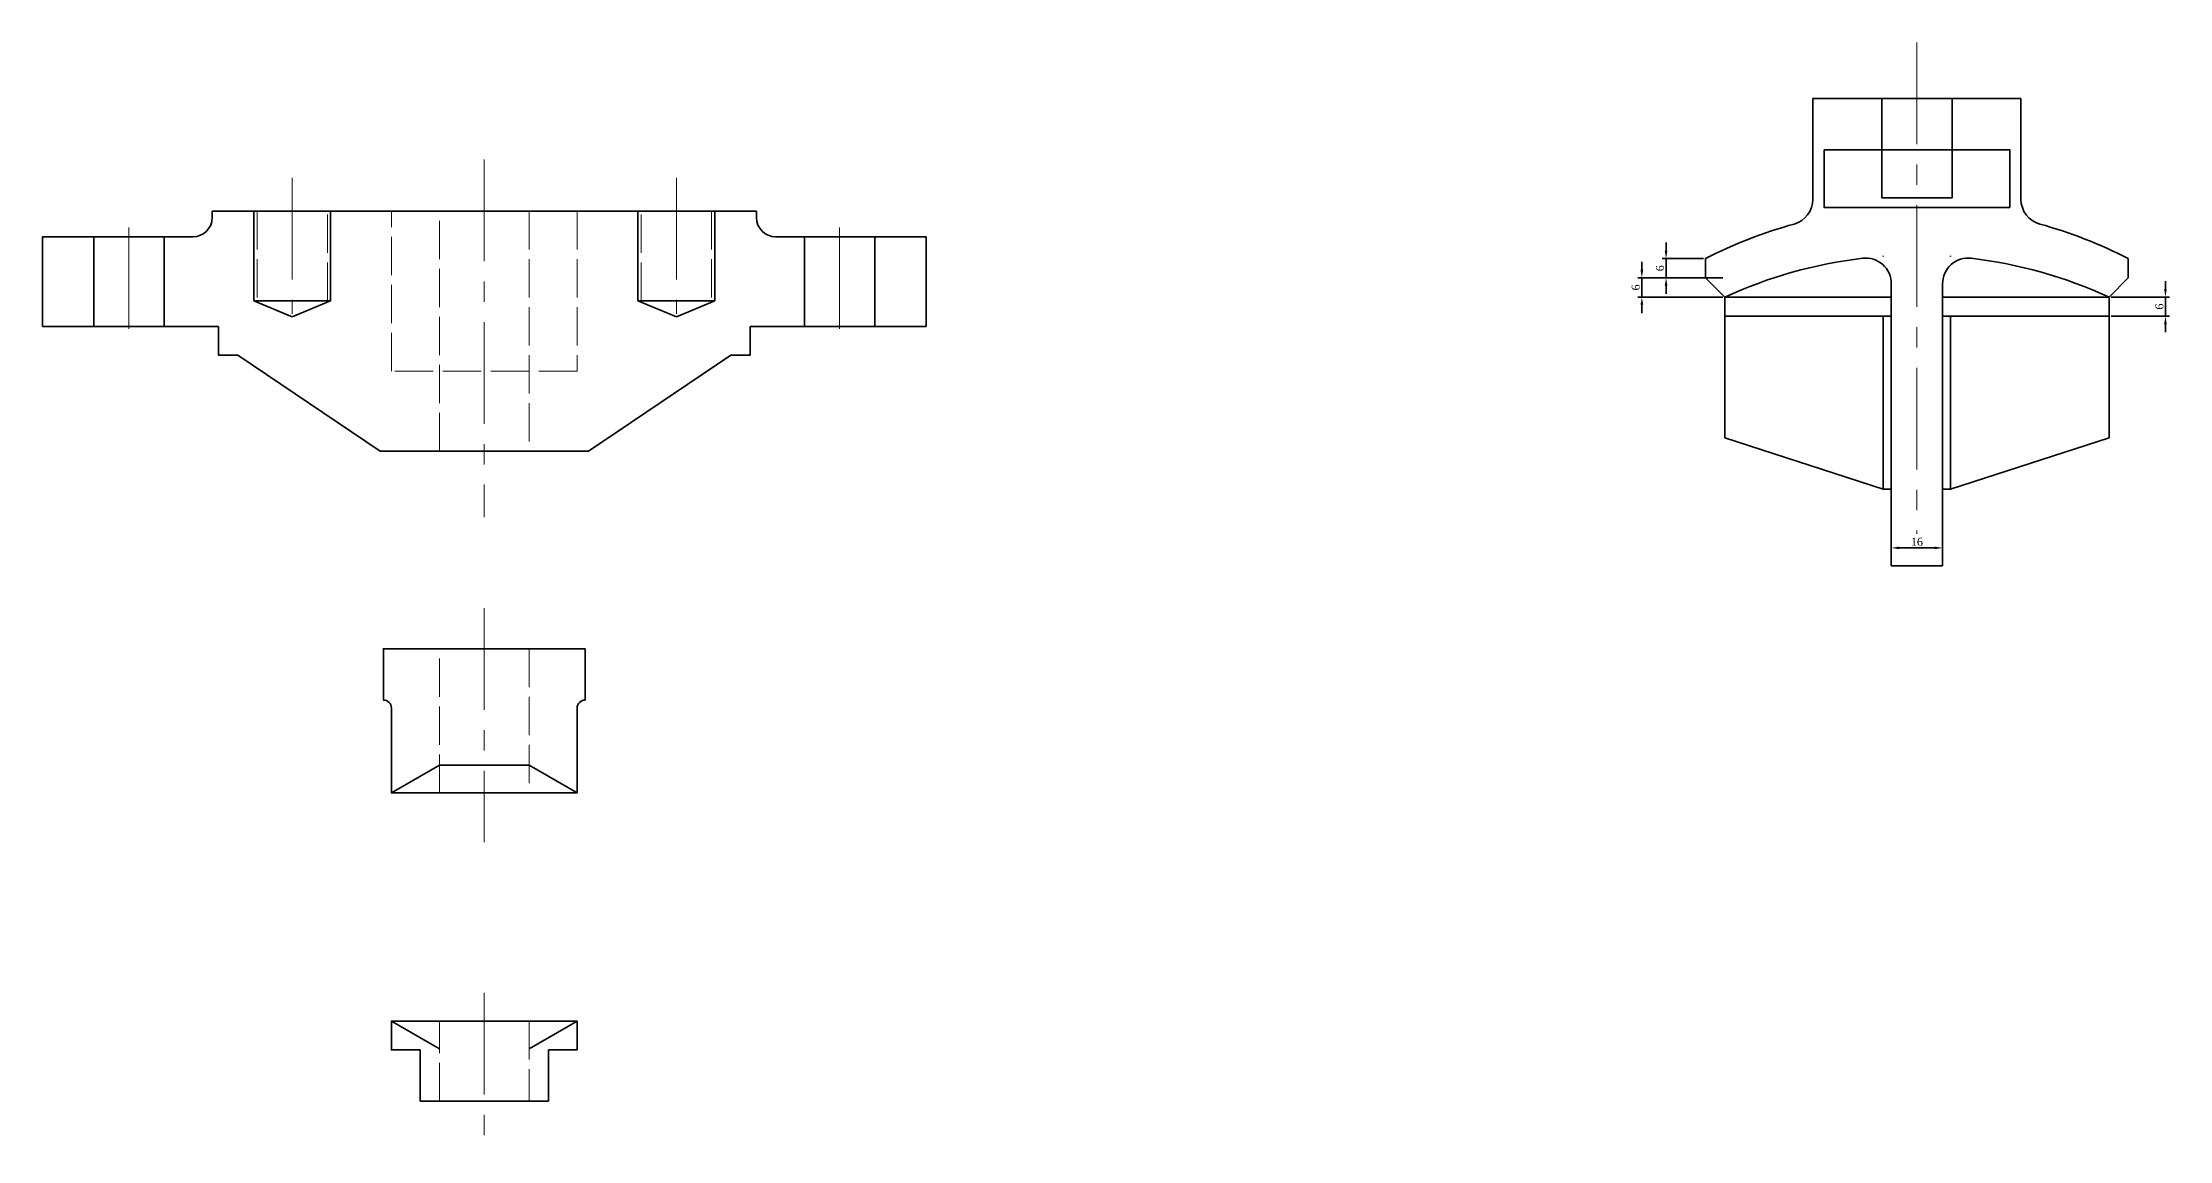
# Model space of a CAD drawing. Header units: millimetres. Extents: x 15432714 to 15433997, y 6506143 to 6506488.
# Drawn here: x 15433332 to 15433997, y 6506145 to 6506488 of the extents above; entities that cross this region are included whole.
import ezdxf

# ---------------------------------------------------------------- set-up
doc = ezdxf.new("R2010")
doc.units = ezdxf.units.MM
doc.header["$PDMODE"] = 35
doc.header["$PDSIZE"] = 5
doc.linetypes.add('ACAD_ISO02W100', pattern=[15, 12, -3])
doc.linetypes.add('CENTER', pattern=[50.8, 31.75, -6.35, 6.35, -6.35])
for name, color, linetype, lineweight in [('Center', 1, 'CENTER', 18), ('Hidden', 5, 'ACAD_ISO02W100', 18), ('Object', 7, 'Continuous', 35)]:
    doc.layers.add(name, color=color, linetype=linetype, lineweight=lineweight)
doc.styles.get("Standard").update_dxf_attribs({"font": 'times.ttf'})
doc.dimstyles.new('ISO-25', dxfattribs={"dimtxt": 2.5, "dimasz": 2.5, "dimexe": 1.25, "dimexo": 0.625, "dimtad": 1, "dimtxsty": 'Standard', "dimcen": 2.5, "dimadec": 0, "dimazin": 0, "dimtfac": 1, "dimtmove": 0, "dimatfit": 3, "dimfxl": 1, "dimarcsym": 0})

# ---------------------------------------------------------------- blocks, each defined once
blk = doc.blocks.new('*D2')
at = {"layer": 'Defpoints', "color": 0, "transparency": 16777216}
for p in [(15433832, 6506414.49), (15433857.92, 6506414.49), (15433857.92, 6506408.49)]:
    blk.add_point(p, dxfattribs=at)
at = {"layer": 'Object', "transparency": 16777216}
for p, q in [((15433832, 6506416.99), (15433832, 6506419.49)), ((15433857.3, 6506414.49), (15433830.75, 6506414.49)), ((15433832, 6506408.49), (15433832, 6506414.49)), ((15433857.3, 6506408.49), (15433830.75, 6506408.49)), ((15433832, 6506405.99), (15433832, 6506403.49))]:
    blk.add_line(p, q, dxfattribs=at)
for points in [[(15433831.58, 6506416.99), (15433832.42, 6506416.99), (15433832, 6506414.49)], [(15433831.58, 6506405.99), (15433832.42, 6506405.99), (15433832, 6506408.49)]]:
    blk.add_solid(points, dxfattribs=at)
at = {"layer": 'Object', "transparency": 16777216, "insert": (15433830.1, 6506411.49), "char_height": 2.5, "attachment_point": 5, "rotation": 90}
blk.add_mtext('6', dxfattribs=at)
blk = doc.blocks.new('*D3')
at = {"layer": 'Defpoints', "color": 0, "transparency": 16777216}
for p in [(15433851.92, 6506420.49), (15433839.56, 6506414.49), (15433851.92, 6506414.49)]:
    blk.add_point(p, dxfattribs=at)
at = {"layer": 'Object', "transparency": 16777216}
for p, q in [((15433839.56, 6506422.99), (15433839.56, 6506425.49)), ((15433851.3, 6506420.49), (15433838.31, 6506420.49)), ((15433839.56, 6506420.49), (15433839.56, 6506414.49)), ((15433851.3, 6506414.49), (15433838.31, 6506414.49)), ((15433839.56, 6506411.99), (15433839.56, 6506409.49))]:
    blk.add_line(p, q, dxfattribs=at)
for points in [[(15433839.14, 6506422.99), (15433839.98, 6506422.99), (15433839.56, 6506420.49)], [(15433839.14, 6506411.99), (15433839.98, 6506411.99), (15433839.56, 6506414.49)]]:
    blk.add_solid(points, dxfattribs=at)
at = {"layer": 'Object', "transparency": 16777216, "insert": (15433837.66, 6506417.49), "char_height": 2.5, "attachment_point": 5, "rotation": 90}
blk.add_mtext('6', dxfattribs=at)
blk = doc.blocks.new('*D4')
at = {"layer": 'Defpoints', "color": 0, "transparency": 16777216}
for p in [(15433977.92, 6506408.49), (15433977.92, 6506402.49), (15433995.56, 6506402.49)]:
    blk.add_point(p, dxfattribs=at)
at = {"layer": 'Object', "transparency": 16777216}
for p, q in [((15433995.56, 6506410.99), (15433995.56, 6506413.49)), ((15433978.55, 6506408.49), (15433996.81, 6506408.49)), ((15433995.56, 6506408.49), (15433995.56, 6506402.49)), ((15433978.55, 6506402.49), (15433996.81, 6506402.49)), ((15433995.56, 6506399.99), (15433995.56, 6506397.49))]:
    blk.add_line(p, q, dxfattribs=at)
for points in [[(15433995.14, 6506410.99), (15433995.97, 6506410.99), (15433995.56, 6506408.49)], [(15433995.14, 6506399.99), (15433995.97, 6506399.99), (15433995.56, 6506402.49)]]:
    blk.add_solid(points, dxfattribs=at)
at = {"layer": 'Object', "transparency": 16777216, "insert": (15433993.66, 6506405.49), "char_height": 2.5, "attachment_point": 5, "rotation": 90}
blk.add_mtext('6', dxfattribs=at)
blk = doc.blocks.new('*D6')
at = {"layer": 'Defpoints', "color": 0, "transparency": 16777216}
for p in [(15433909.92, 6506330.12), (15433909.92, 6506324.49), (15433925.92, 6506324.49)]:
    blk.add_point(p, dxfattribs=at)
at = {"layer": 'Object', "transparency": 16777216}
for p, q in [((15433909.92, 6506325.11), (15433909.92, 6506331.37)), ((15433923.42, 6506330.12), (15433912.42, 6506330.12)), ((15433925.92, 6506325.11), (15433925.92, 6506331.37))]:
    blk.add_line(p, q, dxfattribs=at)
for points in [[(15433912.42, 6506330.54), (15433912.42, 6506329.7), (15433909.92, 6506330.12)], [(15433923.42, 6506330.54), (15433923.42, 6506329.7), (15433925.92, 6506330.12)]]:
    blk.add_solid(points, dxfattribs=at)
at = {"layer": 'Object', "transparency": 16777216, "insert": (15433917.92, 6506332.02), "char_height": 2.5, "attachment_point": 5}
blk.add_mtext('16', dxfattribs=at)

msp = doc.modelspace()

# ---------------------------------------------------------------- linework, layer by layer
at = {"layer": 'Center'}
for p, q in [((15433917.925, 6506487.9971), (15433917.925, 6506334.4973)), ((15433470.4146, 6506451.4712), (15433470.4146, 6506339.7292)), ((15433410.4146, 6506445.7113), (15433410.4146, 6506403.243)), ((15433530.4146, 6506445.7113), (15433530.4146, 6506403.243)), ((15433359.4146, 6506430.2609), (15433359.4146, 6506393.4693)), ((15433581.4146, 6506430.2609), (15433581.4146, 6506393.4693)), ((15433470.4146, 6506311.2589), (15433470.4146, 6506238.2131)), ((15433470.4146, 6506191.127), (15433470.4146, 6506144.9941))]:
    msp.add_line(p, q, dxfattribs=at)
at = {"layer": 'Hidden'}
for p, q in [((15433399.4146, 6506435.3175), (15433399.4146, 6506407.3175)), ((15433421.4146, 6506407.3175), (15433421.4146, 6506435.3175)), ((15433519.4146, 6506407.3175), (15433519.4146, 6506435.3175)), ((15433541.4146, 6506435.3175), (15433541.4146, 6506407.3175)), ((15433456.4146, 6506157.2901), (15433456.4146, 6506182.2901)), ((15433484.4146, 6506182.2901), (15433484.4146, 6506157.2901))]:
    msp.add_line(p, q, dxfattribs=at)
for points in [[(15433441.4146, 6506435.3175), (15433499.4146, 6506435.3175), (15433499.4146, 6506385.3175), (15433441.4146, 6506385.3175)], [(15433456.4146, 6506435.3175), (15433484.4146, 6506435.3175), (15433484.4146, 6506360.3175), (15433456.4146, 6506360.3175)], [(15433456.4146, 6506298.5944), (15433484.4146, 6506298.5944), (15433484.4146, 6506253.5944), (15433456.4146, 6506253.5944)]]:
    msp.add_lwpolyline(points, close=True, dxfattribs=at)
at = {"layer": 'Object'}
for p, q in [((15433885.425, 6506470.504), (15433950.425, 6506470.504)), ((15433885.425, 6506439.0092), (15433885.425, 6506470.504)), ((15433950.425, 6506470.504), (15433950.425, 6506439.0092)), ((15433385.4146, 6506435.3175), (15433555.4146, 6506435.3175)), ((15433385.4146, 6506433.3175), (15433385.4146, 6506435.3175)), ((15433398.4146, 6506435.3175), (15433398.4146, 6506407.3175)), ((15433422.4146, 6506407.3175), (15433422.4146, 6506435.3175)), ((15433518.4146, 6506407.3175), (15433518.4146, 6506435.3175)), ((15433542.4146, 6506435.3175), (15433542.4146, 6506407.3175)), ((15433555.4146, 6506435.3175), (15433555.4146, 6506433.3175)), ((15433332.4146, 6506427.3175), (15433379.4146, 6506427.3175)), ((15433332.4146, 6506399.3175), (15433332.4146, 6506427.3175)), ((15433348.4146, 6506399.3175), (15433348.4146, 6506427.3175)), ((15433370.4146, 6506399.3175), (15433370.4146, 6506427.3175)), ((15433561.4146, 6506427.3175), (15433608.4146, 6506427.3175)), ((15433570.4146, 6506399.3175), (15433570.4146, 6506427.3175)), ((15433592.4146, 6506399.3175), (15433592.4146, 6506427.3175)), ((15433608.4146, 6506427.3175), (15433608.4146, 6506399.3175)), ((15433851.925, 6506414.4884), (15433851.925, 6506420.4884)), ((15433907.425, 6506421.2005), (15433907.425, 6506421.3615)), ((15433928.425, 6506421.2005), (15433928.425, 6506421.3615)), ((15433983.925, 6506414.4884), (15433983.925, 6506420.4884)), ((15433857.925, 6506408.4884), (15433851.925, 6506414.4884)), ((15433909.925, 6506324.4884), (15433909.925, 6506412.6394)), ((15433925.925, 6506324.4884), (15433925.925, 6506412.6394)), ((15433977.925, 6506408.4884), (15433983.925, 6506414.4884)), ((15433398.4146, 6506407.3175), (15433422.4146, 6506407.3175)), ((15433410.4146, 6506402.3175), (15433398.4146, 6506407.3175)), ((15433422.4146, 6506407.3175), (15433410.4146, 6506402.3175)), ((15433542.4146, 6506407.3175), (15433518.4146, 6506407.3175)), ((15433518.4146, 6506407.3175), (15433530.4146, 6506402.3175)), ((15433530.4146, 6506402.3175), (15433542.4146, 6506407.3175)), ((15433857.925, 6506408.4884), (15433909.925, 6506408.4884)), ((15433857.925, 6506364.4884), (15433857.925, 6506408.4884)), ((15433925.925, 6506408.4884), (15433977.925, 6506408.4884)), ((15433977.925, 6506408.4884), (15433977.925, 6506364.4884)), ((15433387.4146, 6506399.3175), (15433332.4146, 6506399.3175)), ((15433387.4146, 6506390.3175), (15433387.4146, 6506399.3175)), ((15433608.4146, 6506399.3175), (15433553.4146, 6506399.3175)), ((15433553.4146, 6506399.3175), (15433553.4146, 6506390.3175)), ((15433857.925, 6506402.4884), (15433909.925, 6506402.4884)), ((15433907.425, 6506348.4884), (15433907.425, 6506402.4884)), ((15433925.925, 6506402.4884), (15433977.925, 6506402.4884)), ((15433928.425, 6506348.4884), (15433928.425, 6506402.4884)), ((15433387.4146, 6506390.3175), (15433393.4146, 6506390.3175)), ((15433393.4146, 6506390.3175), (15433437.9146, 6506360.3175)), ((15433547.4146, 6506390.3175), (15433502.9146, 6506360.3175)), ((15433553.4146, 6506390.3175), (15433547.4146, 6506390.3175)), ((15433857.925, 6506364.4884), (15433907.425, 6506348.4884)), ((15433928.425, 6506348.4884), (15433977.925, 6506364.4884)), ((15433502.9146, 6506360.3175), (15433437.9146, 6506360.3175)), ((15433907.425, 6506348.4884), (15433909.925, 6506348.4884)), ((15433928.425, 6506348.4884), (15433925.925, 6506348.4884)), ((15433925.925, 6506324.4884), (15433909.925, 6506324.4884)), ((15433441.4146, 6506253.5944), (15433456.4146, 6506262.2547)), ((15433456.4146, 6506262.2547), (15433484.4146, 6506262.2547)), ((15433499.4146, 6506253.5944), (15433484.4146, 6506262.2547)), ((15433441.4146, 6506182.2901), (15433456.4146, 6506173.6299)), ((15433499.4146, 6506182.2901), (15433484.4146, 6506173.6299))]:
    msp.add_line(p, q, dxfattribs=at)
for points in [[(15433906.925, 6506470.504), (15433928.925, 6506470.504), (15433928.925, 6506439.504), (15433906.925, 6506439.504)], [(15433888.925, 6506454.504), (15433946.925, 6506454.504), (15433946.925, 6506436.504), (15433888.925, 6506436.504)]]:
    msp.add_lwpolyline(points, close=True, dxfattribs=at)
msp.add_lwpolyline([(15433441.4146, 6506280.0944, 0.41421356), (15433438.9146, 6506282.5944), (15433438.9146, 6506282.5944), (15433438.9146, 6506298.5944), (15433501.9146, 6506298.5944), (15433501.9146, 6506282.5944), (15433501.9146, 6506282.5944, 0.41421356), (15433499.4146, 6506280.0944), (15433499.4146, 6506253.5944), (15433441.4146, 6506253.5944), (15433441.4146, 6506280.0944)], format="xyb", dxfattribs=at)
for points in [[(15433450.4146, 6506173.2901), (15433441.4146, 6506173.2901), (15433441.4146, 6506182.2901), (15433499.4146, 6506182.2901), (15433499.4146, 6506173.2901), (15433490.4146, 6506173.2901)], [(15433490.4146, 6506173.2901), (15433490.4146, 6506157.2901), (15433450.4146, 6506157.2901), (15433450.4146, 6506173.2901)]]:
    msp.add_lwpolyline(points, dxfattribs=at)
for centre, radius, start, end in [((15433877.425, 6506439.0092), 8, 285.4529734, 0), ((15433958.425, 6506439.0092), 8, 180, 254.5470266), ((15433379.4146, 6506433.3175), 6, 270, 0), ((15433561.4146, 6506433.3175), 6, 180, 270), ((15433917.925, 6506292.504), 144, 105.4529734, 117.2796127), ((15433917.925, 6506292.504), 144, 62.7203873, 74.5470266), ((15433917.925, 6506277.5839), 144, 96.7562998, 114.6243184), ((15433901.925, 6506412.6394), 8, 0, 96.756327), ((15433933.925, 6506412.6394), 8, 83.243673, 180), ((15433917.925, 6506277.5839), 144, 65.3756816, 83.243673)]:
    msp.add_arc(centre, radius, start, end, dxfattribs=at)

# ---------------------------------------------------------------- dimensions: what is measured, and where the dimension line sits
for base, p1, p2, picture, middle in [((15433839.5604, 6506414.4884), (15433851.925, 6506420.4884), (15433851.925, 6506414.4884), '*D3', (15433837.6638, 6506417.4884)), ((15433832.0005, 6506414.4884), (15433857.925, 6506408.4884), (15433857.925, 6506414.4884), '*D2', (15433830.1039, 6506411.4884)), ((15433995.5578, 6506402.4884), (15433977.925, 6506408.4884), (15433977.925, 6506402.4884), '*D4', (15433993.6612, 6506405.4884))]:
    dim = msp.add_linear_dim(base=base, p1=p1, p2=p2, angle=90, dimstyle='ISO-25', override={"dimdec": 3, "dimdsep": 46, "dimclrd": 256, "dimclre": 256, "dimclrt": 256, "dimtdec": 3, "dimfrac": 2, "dimlwd": 65535, "dimlwe": 65535}, dxfattribs=at)
    dim.commit()
    dim.dimension.update_dxf_attribs({"geometry": picture, "text_midpoint": middle})
dim = msp.add_linear_dim(base=(15433909.925, 6506330.119), p1=(15433925.925, 6506324.4884), p2=(15433909.925, 6506324.4884), dimstyle='ISO-25', override={"dimdec": 3, "dimdsep": 46, "dimclrd": 256, "dimclre": 256, "dimclrt": 256, "dimtdec": 3, "dimfrac": 2, "dimlwd": 65535, "dimlwe": 65535}, dxfattribs=at)
dim.commit()
dim.dimension.update_dxf_attribs({"geometry": '*D6', "text_midpoint": (15433917.925, 6506332.0157)})

doc.saveas('drawing.dxf')
